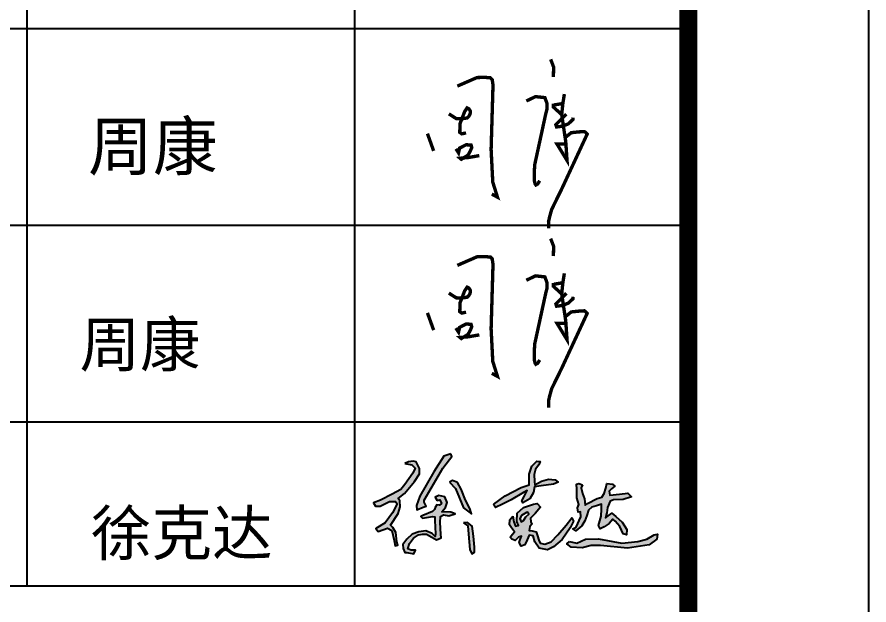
# Model space of a CAD drawing. Extents: x 185245 to 2288779, y -19957 to 815000.
# Drawn here: x 2017683 to 2022399, y 391674 to 394928 of the extents above; entities that cross this region are included whole.
import ezdxf

# ---------------------------------------------------------------- set-up
doc = ezdxf.new("R2010")
doc.units = 0
doc.header["$LTSCALE"] = 1000
doc.header["$MEASUREMENT"] = 0
doc.layers.add('PUB_TITLE', color=4, linetype='Continuous')
doc.layers.add('图框', color=4, linetype='Continuous')
doc.styles.add('STYLE-黑体', font='simhei.ttf')

# ---------------------------------------------------------------- blocks, each defined once
blk = doc.blocks.new('4444')
h = blk.add_hatch(color=256)
h.paths.add_polyline_path([(2410803, -791016), (2411313, -790632), (2412093, -789663), (2412505, -789070), (2412505, -788632), (2412242, -788111), (2411995, -788061), (2411616, -788105), (2411337, -788249), (2411892, -788360), (2412142, -788625), (2411979, -789013), (2411323, -789917), (2411020, -790315), (2410344, -790681), (2409405, -791142), (2408864, -791348), (2409008, -791619), (2409381, -791619), (2410113, -791261), (2410591, -791261), (2410731, -791432), (2410352, -792141), (2409776, -792930), (2409051, -793396), (2409221, -793632), (2409951, -793375), (2410308, -793539), (2410484, -794326), (2410561, -794770), (2410775, -794716), (2410698, -794452), (2410632, -793707), (2410385, -793306), (2410199, -793131), (2410797, -792211), (2410973, -791685), (2410935, -791197)])
h.paths.add_polyline_path([(2412531, -790837), (2412249, -791573), (2412276, -791917), (2412772, -791711), (2413009, -791612), (2412875, -791312), (2412868, -791146), (2414343, -788610), (2414866, -787929), (2415056, -787702), (2414976, -787475), (2414425, -787668), (2413626, -788914)])
h.paths.add_polyline_path([(2415969, -791762), (2416617, -792227), (2416466, -791795), (2416131, -791152), (2415795, -790270), (2415493, -789740), (2415114, -789595), (2414877, -789713), (2415352, -790226)])
h.paths.add_polyline_path([(2414395, -792307), (2414806, -792394), (2415319, -792232), (2414968, -792097), (2414260, -792075), (2414552, -791735), (2414671, -791324), (2414492, -790892), (2414022, -790779), (2413736, -790919), (2413887, -791184), (2414103, -791119), (2414243, -791411), (2414081, -791551), (2413876, -791513), (2413736, -791729), (2413692, -791875), (2413509, -792053), (2412757, -792356), (2412606, -792431), (2412741, -792577), (2413519, -792431), (2413714, -792475), (2413703, -792761), (2413746, -793806), (2413741, -794022), (2413492, -793774), (2412990, -793579), (2412433, -793644), (2411909, -793833), (2411487, -794238), (2411185, -794659), (2411196, -794962), (2411325, -795297), (2411498, -795297), (2412033, -795383), (2412179, -795097), (2411839, -795097), (2411568, -794994), (2411698, -794584), (2412011, -794141), (2412406, -793893), (2412725, -793844), (2413044, -793828), (2413470, -794071), (2413838, -794292), (2414195, -794136), (2414168, -793849), (2414119, -792915), (2414151, -792429)])
h.paths.add_polyline_path([(2416358, -793833), (2416472, -795062), (2416627, -795390), (2416841, -795271), (2416841, -794854), (2416752, -793990), (2416645, -793198), (2416293, -792918), (2415983, -792950), (2416306, -793178)])
h.paths.add_polyline_path([(2419255, -790808), (2418380, -791452), (2418385, -791579), (2418495, -791741), (2419045, -791464), (2419732, -791113), (2420722, -790547), (2421000, -790395), (2420806, -790793), (2420581, -791194), (2420675, -791354), (2421209, -791039), (2421508, -790531), (2421576, -790094), (2422116, -790020), (2423101, -789895), (2423457, -789732), (2423227, -789533), (2422698, -789481), (2422142, -789643), (2421608, -789926), (2421582, -789675), (2421555, -789115), (2421665, -788685), (2421922, -788350), (2422027, -788099), (2421760, -788078), (2421377, -788470), (2421162, -789099), (2421162, -789939), (2420544, -790138)])
h.paths.add_polyline_path([(2422893, -794437), (2422413, -794640), (2422044, -794542), (2421919, -794305), (2421814, -793957), (2421720, -793648), (2421393, -793582), (2421163, -793536), (2421229, -793241), (2421400, -793011), (2421288, -792860), (2421262, -792570), (2421637, -792196), (2422057, -791696), (2421801, -791414), (2421518, -791453), (2420716, -791736), (2420203, -792183), (2420177, -792827), (2420315, -793162), (2420085, -793195), (2419947, -792860), (2419861, -792406), (2419644, -792709), (2419618, -793097), (2419769, -793340), (2419999, -793642), (2419835, -793846), (2419657, -794063), (2419789, -794240), (2420052, -794332), (2420328, -794076), (2420552, -794003), (2420453, -794247), (2420374, -794496), (2420532, -794785), (2420815, -794674), (2420999, -794279), (2421176, -793911), (2421492, -793964), (2421604, -794444), (2421959, -794950), (2422603, -795075), (2423083, -794831), (2423774, -794266), (2424398, -793346), (2424681, -792807), (2424530, -792544), (2424089, -793122), (2423432, -793885)])
h.paths.add_polyline_path([(2420716, -792761), (2420519, -792873), (2420433, -792597), (2420558, -792361), (2420966, -792124), (2421032, -792086), (2421130, -792255), (2420907, -792472)], flags=16)
h.paths.add_polyline_path([(2426876, -791458), (2426893, -791854), (2426852, -792423), (2426645, -793141), (2426786, -793413), (2427083, -793248), (2427479, -792992), (2427768, -792646), (2427957, -792802), (2428337, -793231), (2428609, -793817), (2428865, -793899), (2428890, -793462), (2428519, -792901), (2428023, -792448), (2427695, -792189), (2427190, -792539), (2427314, -792143), (2427363, -791730), (2427570, -791236), (2427834, -791128), (2428609, -791095), (2429245, -790881), (2428956, -790601), (2428304, -790683), (2427553, -790749), (2427479, -790436), (2427677, -790263), (2427949, -790040), (2427751, -789883), (2427314, -789834), (2427215, -790197), (2427091, -790625), (2426901, -790922), (2426530, -791005), (2425779, -791401), (2425597, -791549), (2425540, -791054), (2425391, -790609), (2425267, -790180), (2425375, -789933), (2425086, -789826), (2424904, -789883), (2424929, -790271), (2424929, -790972), (2425094, -791491), (2424995, -791755), (2425045, -792110), (2425234, -792077), (2425259, -792456), (2424871, -793289), (2424607, -793413), (2424855, -793569), (2425333, -793182), (2425556, -792786), (2425721, -792349), (2425861, -791928), (2426126, -791697), (2426480, -791607)])
h.paths.add_polyline_path([(2428936, -794931), (2430663, -794692), (2431250, -794235), (2431308, -793837), (2431047, -793888), (2430460, -794228), (2429749, -794417), (2428501, -794547), (2426644, -794206), (2425607, -794243), (2424940, -794547), (2424359, -794409), (2424142, -794612), (2424475, -794859), (2425346, -794924), (2426071, -794721), (2426804, -794743)])
for points in [[(2411337, -788249), (2411892, -788360), (2412142, -788625), (2411979, -789013), (2411323, -789917), (2411020, -790315), (2410344, -790681), (2409405, -791142), (2408864, -791348), (2409008, -791619), (2409381, -791619), (2410113, -791261), (2410591, -791261), (2410731, -791432), (2410352, -792141), (2409776, -792930), (2409051, -793396), (2409221, -793632), (2409951, -793375), (2410308, -793539), (2410484, -794326), (2410561, -794770), (2410775, -794716), (2410698, -794452), (2410632, -793707), (2410385, -793306), (2410199, -793131), (2410797, -792211), (2410973, -791685), (2410935, -791197), (2410803, -791016), (2411313, -790632), (2412093, -789663), (2412505, -789070), (2412505, -788632), (2412242, -788111), (2411995, -788061), (2411616, -788105), (2411337, -788249)], [(2414976, -787475), (2414425, -787668), (2413626, -788914), (2412531, -790837), (2412249, -791573), (2412276, -791917), (2412772, -791711), (2413009, -791612), (2412875, -791312), (2412868, -791146), (2414343, -788610), (2414866, -787929), (2415056, -787702), (2414976, -787475)], [(2418380, -791452), (2419255, -790808), (2420544, -790138), (2421162, -789939), (2421162, -789099), (2421377, -788470), (2421760, -788078), (2422027, -788099), (2421922, -788350), (2421665, -788685), (2421555, -789115), (2421582, -789675), (2421608, -789926), (2422142, -789643), (2422698, -789481), (2423227, -789533), (2423457, -789732), (2423101, -789895), (2422116, -790020), (2421576, -790094), (2421508, -790531), (2421209, -791039), (2420675, -791354), (2420581, -791194), (2420806, -790793), (2421000, -790395), (2420722, -790547), (2419732, -791113), (2419045, -791464), (2418495, -791741), (2418385, -791579), (2418380, -791452)], [(2414877, -789713), (2415352, -790226), (2415969, -791762), (2416617, -792227), (2416466, -791795), (2416131, -791152), (2415795, -790270), (2415493, -789740), (2415114, -789595), (2414877, -789713)], [(2413887, -791184), (2414103, -791119), (2414103, -791119), (2414243, -791411), (2414081, -791551), (2413876, -791513), (2413736, -791729), (2413692, -791875), (2413509, -792053), (2412757, -792356), (2412606, -792431), (2412741, -792577), (2412741, -792577), (2413519, -792431), (2413714, -792475), (2413703, -792761), (2413746, -793806), (2413741, -794022), (2413492, -793774), (2412990, -793579), (2412433, -793644), (2411909, -793833), (2411487, -794238), (2411185, -794659), (2411196, -794962), (2411325, -795297), (2411498, -795297), (2412033, -795383), (2412179, -795097), (2411839, -795097), (2411568, -794994), (2411698, -794584), (2412011, -794141), (2412406, -793893), (2412725, -793844), (2413044, -793828), (2413470, -794071), (2413838, -794292), (2414195, -794136), (2414168, -793849), (2414119, -792915), (2414151, -792429), (2414395, -792307), (2414806, -792394), (2415319, -792232), (2414968, -792097), (2414260, -792075), (2414552, -791735), (2414671, -791324), (2414492, -790892), (2414022, -790779), (2413736, -790919), (2413887, -791184)], [(2419861, -792406), (2419947, -792860), (2420085, -793195), (2420085, -793195), (2420315, -793162), (2420177, -792827), (2420203, -792183), (2420716, -791736), (2421518, -791453), (2421801, -791414), (2422057, -791696), (2421637, -792196), (2421262, -792570), (2421288, -792860), (2421400, -793011), (2421229, -793241), (2421163, -793536), (2421393, -793582), (2421720, -793648), (2421814, -793957), (2421919, -794305), (2422044, -794542), (2422044, -794542), (2422413, -794640), (2422893, -794437), (2423432, -793885), (2424089, -793122), (2424530, -792544), (2424530, -792544), (2424681, -792807), (2424398, -793346), (2423774, -794266), (2423083, -794831), (2422603, -795075), (2421959, -794950), (2421604, -794444), (2421492, -793964), (2421176, -793911), (2420999, -794279), (2420815, -794674), (2420532, -794785), (2420374, -794496), (2420453, -794247), (2420552, -794003), (2420328, -794076), (2420052, -794332), (2419789, -794240), (2419657, -794063), (2419835, -793846), (2419999, -793642), (2419769, -793340), (2419618, -793097), (2419644, -792709), (2419861, -792406), (2419861, -792406)], [(2415983, -792950), (2416306, -793178), (2416358, -793833), (2416472, -795062), (2416627, -795390), (2416841, -795271), (2416841, -794854), (2416752, -793990), (2416645, -793198), (2416293, -792918), (2415983, -792950)]]:
    blk.add_lwpolyline(points)
for points in [[(2425375, -789933), (2425267, -790180), (2425391, -790609), (2425540, -791054), (2425597, -791549), (2425779, -791401), (2426530, -791005), (2426901, -790922), (2427091, -790625), (2427215, -790197), (2427314, -789834), (2427751, -789883), (2427949, -790040), (2427677, -790263), (2427479, -790436), (2427553, -790749), (2427553, -790749), (2428304, -790683), (2428956, -790601), (2429245, -790881), (2428609, -791095), (2427834, -791128), (2427570, -791236), (2427363, -791730), (2427314, -792143), (2427190, -792539), (2427695, -792189), (2428023, -792448), (2428519, -792901), (2428890, -793462), (2428865, -793899), (2428609, -793817), (2428337, -793231), (2427957, -792802), (2427768, -792646), (2427479, -792992), (2427083, -793248), (2426786, -793413), (2426645, -793141), (2426852, -792423), (2426893, -791854), (2426876, -791458), (2426480, -791607), (2426126, -791697), (2425861, -791928), (2425721, -792349), (2425556, -792786), (2425333, -793182), (2424855, -793569), (2424607, -793413), (2424871, -793289), (2425259, -792456), (2425234, -792077), (2425045, -792110), (2424995, -791755), (2425094, -791491), (2424929, -790972), (2424929, -790271), (2424904, -789883), (2425086, -789826)], [(2420966, -792124), (2420558, -792361), (2420433, -792597), (2420519, -792873), (2420716, -792761), (2420907, -792472), (2421130, -792255), (2421032, -792086)], [(2424359, -794409), (2424940, -794547), (2425607, -794243), (2426644, -794206), (2428501, -794547), (2429749, -794417), (2430460, -794228), (2431047, -793888), (2431308, -793837), (2431250, -794235), (2430663, -794692), (2428936, -794931), (2426804, -794743), (2426071, -794721), (2425346, -794924), (2424475, -794859), (2424142, -794612)]]:
    blk.add_lwpolyline(points, close=True)
blk = doc.blocks.new('A$C5036373A')
at = {"linetype": 'ByBlock', "lineweight": 9, "ltscale": 300, "const_width": 100}
for points in [[(3701, 5014), (3788, 4786), (3782, 4494)], [(933, 4220), (1518, 4475), (1762, 4479), (1913, 4467), (1968, 4413), (1991, 4251), (1935, 2341), (1984, 1374), (2123, 929), (1956, 1019)], [(2979, 3779), (3251, 3909), (3529, 3879), (3591, 3710), (3593, 3546), (3555, 3398), (3226, 1882), (3213, 1589), (3213, 1431), (3237, 1326), (3262, 1289), (3317, 1320), (3377, 1416)], [(4107, 3985), (4062, 3705), (4028, 3374), (4148, 2571), (4186, 2016), (3890, 2500), (4153, 2500)], [(682, 3398), (900, 3258), (1080, 3254), (1223, 3276), (1272, 3322), (1311, 3386), (1321, 3478), (1275, 3549), (1223, 3574), (1150, 3464), (1013, 3109), (1006, 2848), (1066, 2806), (1192, 2833)], [(3801, 3662), (4062, 3705), (4028, 3374), (3781, 3600), (3778, 3697)], [(4166, 3392), (3855, 3077), (3875, 3010), (4040, 3030), (4225, 3101), (4360, 3230), (4363, 3289)], [(47, 2812), (231, 2300)], [(4130, 2694), (4311, 2840), (4535, 2863), (4700, 2873), (4740, 2844), (4783, 2797), (4037, 1189), (3729, 560), (3670, 344), (3637, 198), (3645, 2)], [(890, 2361), (969, 2242), (1000, 2382), (1194, 2482), (1340, 2473), (1361, 2400), (1312, 2282), (1249, 2173), (1051, 2051), (1015, 2082), (1261, 2103), (1586, 2160)]]:
    blk.add_lwpolyline(points, dxfattribs=at)

msp = doc.modelspace()

# ---------------------------------------------------------------- linework, layer by layer
at = {"layer": 'PUB_TITLE', "elevation": 0}
msp.add_lwpolyline([(1962998, 366962.7), (2022398.5, 366962.7), (2022398.5, 408962.7), (1962998, 408962.7), (1962998, 366962.7)], dxfattribs=at)
at = {"layer": 'PUB_TITLE', "const_width": 100, "elevation": 0}
msp.add_lwpolyline([(1965498, 367962.7), (2021398.5, 367962.7), (2021398.5, 407962.7), (1965498, 407962.7), (1965498, 367962.7)], dxfattribs=at)
at = {"layer": '图框', "color": 4}
msp.add_line((2021398, 407962.7, 0), (2021398, 367962.8, 0), dxfattribs=at)
at = {"layer": '图框', "color": 0}
for p, q in [((2019553.8, 391780.3, 0), (2019553.8, 397947.8, 0)), ((2021398, 397947.8, 0), (2021398, 388696.6, 0)), ((2017739.9, 391780.3, 0), (2017739.9, 397040.8, 0)), ((2015925.9, 394864, 0), (2021398, 394864, 0)), ((2015925.9, 393775.7, 0), (2021398, 393775.7, 0)), ((2015925.9, 392687.3, 0), (2021398, 392687.3, 0)), ((2015925.9, 391780.3, 0), (2021398, 391780.3, 0)), ((2015925.9, 391780.3, 0), (2021398, 391780.3, 0))]:
    msp.add_line(p, q, dxfattribs=at)

# ---------------------------------------------------------------- block references
at = {"color": 4, "xscale": 0.1866666667629033, "yscale": 0.1866666667629033, "zscale": 0.1866666667629033}
for p in [(2019946.1, 393758.1, 0), (2019946.1, 392766, 0)]:
    msp.add_blockref('A$C5036373A', p, dxfattribs=at)
at = {"xscale": 0.07000000006519258, "yscale": 0.07000000006519258, "zscale": 0.07000000006519258}
msp.add_blockref('4444', (1851036.4, 447634.7, 0), dxfattribs=at)

# ---------------------------------------------------------------- texts
at = {"layer": '图框', "color": 4, "style": 'STYLE-黑体'}
msp.add_text('周康', height=262.94, dxfattribs=at).set_placement((2018076.8, 394081.7, 0))
at = {"layer": '图框', "color": 4, "style": 'STYLE-黑体', "width": 1.000001}
for s, p in [('周康', (2018029.8, 392993.9, 0)), ('徐克达', (2018093.2, 391949.8, 0))]:
    msp.add_text(s, height=245.41, dxfattribs=at).set_placement(p)

doc.saveas('drawing.dxf')
